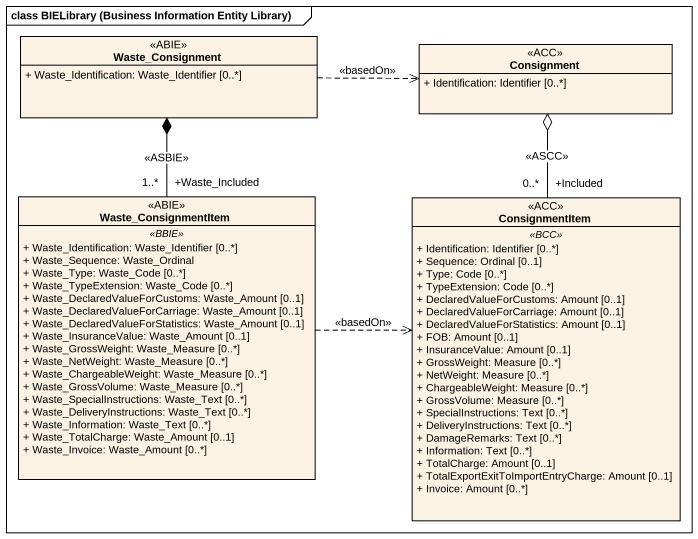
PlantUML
@startuml
mainframe class BIELibrary (Business Information Entity Library)
hide circle
hide empty members
skinparam classAttributeIconSize 0
class Waste_Consignment <<ABIE>> {
  + Waste_Identification: Waste_Identifier [0..*]
}
class Consignment <<ACC>> {
  + Identification: Identifier [0..*]
}
class Waste_ConsignmentItem <<ABIE>> {
  .. <<BBIE>> ..
  + Waste_Identification: Waste_Identifier [0..*]
  + Waste_Sequence: Waste_Ordinal
  + Waste_Type: Waste_Code [0..*]
  + Waste_TypeExtension: Waste_Code [0..*]
  + Waste_DeclaredValueForCustoms: Waste_Amount [0..1]
  + Waste_DeclaredValueForCarriage: Waste_Amount [0..1]
  + Waste_DeclaredValueForStatistics: Waste_Amount [0..1]
  + Waste_InsuranceValue: Waste_Amount [0..1]
  + Waste_GrossWeight: Waste_Measure [0..*]
  + Waste_NetWeight: Waste_Measure [0..*]
  + Waste_ChargeableWeight: Waste_Measure [0..*]
  + Waste_GrossVolume: Waste_Measure [0..*]
  + Waste_SpecialInstructions: Waste_Text [0..*]
  + Waste_DeliveryInstructions: Waste_Text [0..*]
  + Waste_Information: Waste_Text [0..*]
  + Waste_TotalCharge: Waste_Amount [0..1]
  + Waste_Invoice: Waste_Amount [0..*]
}
class ConsignmentItem <<ACC>> {
  .. <<BCC>> ..
  + Identification: Identifier [0..*]
  + Sequence: Ordinal [0..1]
  + Type: Code [0..*]
  + TypeExtension: Code [0..*]
  + DeclaredValueForCustoms: Amount [0..1]
  + DeclaredValueForCarriage: Amount [0..1]
  + DeclaredValueForStatistics: Amount [0..1]
  + FOB: Amount [0..1]
  + InsuranceValue: Amount [0..1]
  + GrossWeight: Measure [0..*]
  + NetWeight: Measure [0..*]
  + ChargeableWeight: Measure [0..*]
  + GrossVolume: Measure [0..*]
  + SpecialInstructions: Text [0..*]
  + DeliveryInstructions: Text [0..*]
  + DamageRemarks: Text [0..*]
  + Information: Text [0..*]
  + TotalCharge: Amount [0..1]
  + TotalExportExitToImportEntryCharge: Amount [0..1]
  + Invoice: Amount [0..*]
}
Waste_Consignment .right.> Consignment : <<basedOn>>
Waste_ConsignmentItem "+Waste_Included\n1..*" -up-* Waste_Consignment : <<ASBIE>>
Waste_ConsignmentItem .right.> ConsignmentItem : <<basedOn>>
ConsignmentItem "+Included\n0..*" -up-o Consignment : <<ASCC>>
@enduml
